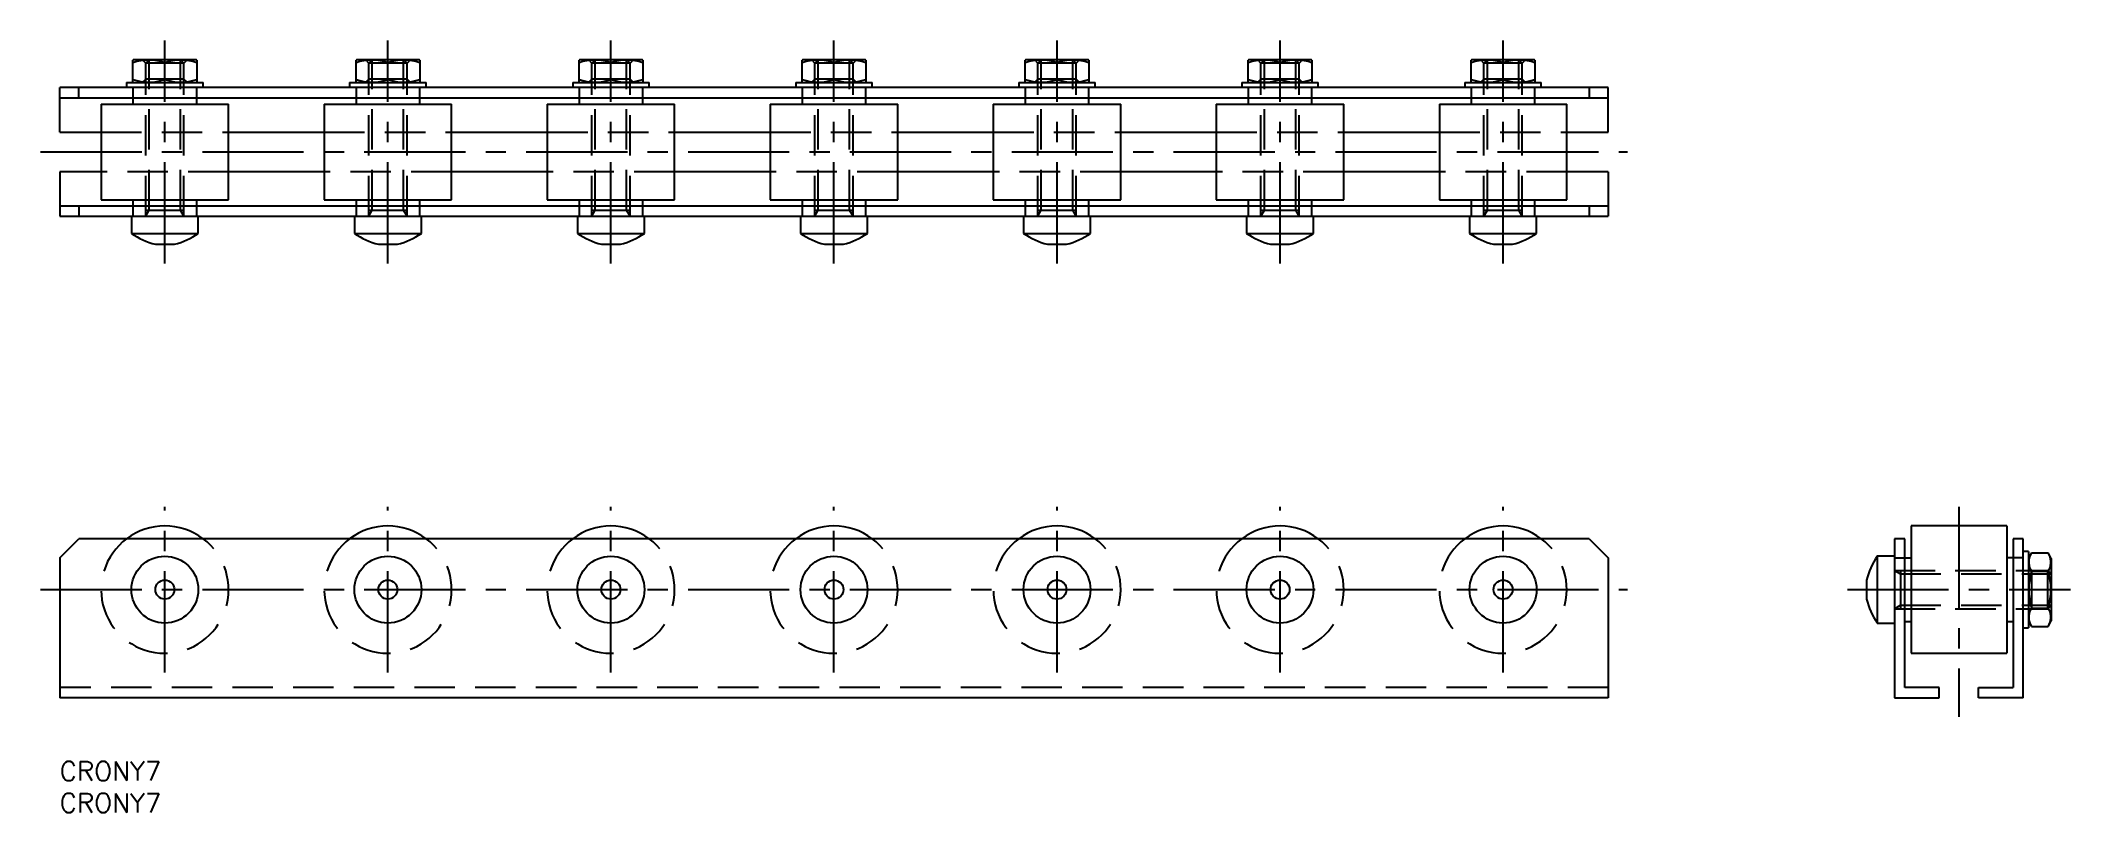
# Model space of a CAD drawing. Extents: x -3 to 316, y -8 to 113.
import ezdxf

# ---------------------------------------------------------------- set-up
doc = ezdxf.new("R2010")
doc.units = 0
doc.header["$LTSCALE"] = 0.5
doc.linetypes.add('CENTER', pattern=[50.8, 31.75, -6.35, 6.35, -6.35])
doc.linetypes.add('DASHED', pattern=[19.05, 12.7, -6.35])
for name, color, linetype in [('MSM_CENTER', 1, 'CENTER'), ('MSM_CONTINUOUS', 7, 'CONTINUOUS'), ('MSM_DASHED', 4, 'DASHED'), ('MSM_PART_NUMBER', 7, 'CONTINUOUS')]:
    doc.layers.add(name, color=color, linetype=linetype)
doc.styles.get("Standard").update_dxf_attribs({"font": 'txt.shx', "height": 3, "bigfont": 'bigfont.shx'})

# ---------------------------------------------------------------- blocks, each defined once
blk = doc.blocks.new('*U28')
at = {"layer": 'MSM_PART_NUMBER'}
blk.add_text('CRONY7', height=3, dxfattribs=at).set_placement((0, -3))
blk = doc.blocks.new('*U29')
at = {"layer": 'MSM_PART_NUMBER'}
blk.add_text('CRONY7', height=3, dxfattribs=at).set_placement((0, -8))

msp = doc.modelspace()

# ---------------------------------------------------------------- linework, layer by layer
at = {"layer": 'MSM_CENTER'}
for p, q in [((16.5, 78.24), (16.5, 113.24)), ((51.5, 78.24), (51.5, 113.24)), ((86.5, 78.24), (86.5, 113.24)), ((121.5, 78.24), (121.5, 113.24)), ((156.5, 78.24), (156.5, 113.24)), ((191.5, 78.24), (191.5, 113.24)), ((226.5, 78.24), (226.5, 113.24)), ((-3, 95.74), (246, 95.74)), ((16.5, 14), (16.5, 40)), ((51.5, 14), (51.5, 40)), ((86.5, 14), (86.5, 40)), ((121.5, 14), (121.5, 40)), ((156.5, 14), (156.5, 40)), ((191.5, 14), (191.5, 40)), ((226.5, 14), (226.5, 40)), ((298.03, 40), (298.03, 7)), ((-3, 27), (246, 27)), ((280.53, 27), (315.53, 27))]:
    msp.add_line(p, q, dxfattribs=at)
at = {"layer": 'MSM_CONTINUOUS'}
for p, q in [((11.6, 110.24), (11.5, 110.18)), ((11.5, 106.7), (11.5, 110.18)), ((11.6, 110.24), (21.4, 110.24)), ((16.5, 107.14), (16.5, 109.73)), ((21.5, 110.18), (21.4, 110.24)), ((21.5, 110.18), (21.5, 106.7)), ((46.6, 110.24), (46.5, 110.18)), ((46.5, 106.7), (46.5, 110.18)), ((46.6, 110.24), (56.4, 110.24)), ((51.5, 107.14), (51.5, 109.73)), ((56.5, 110.18), (56.4, 110.24)), ((56.5, 110.18), (56.5, 106.7)), ((81.6, 110.24), (81.5, 110.18)), ((81.5, 106.7), (81.5, 110.18)), ((81.6, 110.24), (91.4, 110.24)), ((86.5, 107.14), (86.5, 109.73)), ((91.5, 110.18), (91.4, 110.24)), ((91.5, 110.18), (91.5, 106.7)), ((116.6, 110.24), (116.5, 110.18)), ((116.5, 106.7), (116.5, 110.18)), ((116.6, 110.24), (126.4, 110.24)), ((121.5, 107.14), (121.5, 109.73)), ((126.5, 110.18), (126.4, 110.24)), ((126.5, 110.18), (126.5, 106.7)), ((151.6, 110.24), (151.5, 110.18)), ((151.5, 106.7), (151.5, 110.18)), ((151.6, 110.24), (161.4, 110.24)), ((156.5, 107.14), (156.5, 109.73)), ((161.5, 110.18), (161.4, 110.24)), ((161.5, 110.18), (161.5, 106.7)), ((186.6, 110.24), (186.5, 110.18)), ((186.5, 106.7), (186.5, 110.18)), ((186.6, 110.24), (196.4, 110.24)), ((191.5, 107.14), (191.5, 109.73)), ((196.5, 110.18), (196.4, 110.24)), ((196.5, 110.18), (196.5, 106.7)), ((221.6, 110.24), (221.5, 110.18)), ((221.5, 106.7), (221.5, 110.18)), ((221.6, 110.24), (231.4, 110.24)), ((226.5, 107.14), (226.5, 109.73)), ((231.5, 110.18), (231.4, 110.24)), ((231.5, 110.18), (231.5, 106.7)), ((0, 98.84), (0, 105.84)), ((243, 105.84), (0, 105.84)), ((3, 104.24), (3, 105.84)), ((10.5, 106.64), (10.5, 105.84)), ((10.5, 106.64), (22.5, 106.64)), ((11.5, 106.7), (11.6, 106.64)), ((21.4, 106.64), (21.5, 106.7)), ((22.5, 105.84), (22.5, 106.64)), ((45.5, 106.64), (45.5, 105.84)), ((45.5, 106.64), (57.5, 106.64)), ((46.5, 106.7), (46.6, 106.64)), ((56.4, 106.64), (56.5, 106.7)), ((57.5, 105.84), (57.5, 106.64)), ((80.5, 106.64), (80.5, 105.84)), ((80.5, 106.64), (92.5, 106.64)), ((81.5, 106.7), (81.6, 106.64)), ((91.4, 106.64), (91.5, 106.7)), ((92.5, 105.84), (92.5, 106.64)), ((115.5, 106.64), (115.5, 105.84)), ((115.5, 106.64), (127.5, 106.64)), ((116.5, 106.7), (116.6, 106.64)), ((126.4, 106.64), (126.5, 106.7)), ((127.5, 105.84), (127.5, 106.64)), ((150.5, 106.64), (150.5, 105.84)), ((150.5, 106.64), (162.5, 106.64)), ((151.5, 106.7), (151.6, 106.64)), ((161.4, 106.64), (161.5, 106.7)), ((162.5, 105.84), (162.5, 106.64)), ((185.5, 106.64), (185.5, 105.84)), ((185.5, 106.64), (197.5, 106.64)), ((186.5, 106.7), (186.6, 106.64)), ((196.4, 106.64), (196.5, 106.7)), ((197.5, 105.84), (197.5, 106.64)), ((220.5, 106.64), (220.5, 105.84)), ((220.5, 106.64), (232.5, 106.64)), ((221.5, 106.7), (221.6, 106.64)), ((231.4, 106.64), (231.5, 106.7)), ((232.5, 105.84), (232.5, 106.64)), ((240, 105.84), (240, 104.24)), ((243, 98.84), (243, 105.84)), ((0, 104.24), (243, 104.24)), ((6.5, 103.24), (6.5, 88.24)), ((6.5, 103.24), (26.5, 103.24)), ((11.5, 104.24), (11.5, 103.24)), ((21.5, 103.24), (21.5, 104.24)), ((26.5, 88.24), (26.5, 103.24)), ((41.5, 103.24), (41.5, 88.24)), ((41.5, 103.24), (61.5, 103.24)), ((46.5, 104.24), (46.5, 103.24)), ((56.5, 103.24), (56.5, 104.24)), ((61.5, 88.24), (61.5, 103.24)), ((76.5, 103.24), (76.5, 88.24)), ((76.5, 103.24), (96.5, 103.24)), ((81.5, 104.24), (81.5, 103.24)), ((91.5, 103.24), (91.5, 104.24)), ((96.5, 88.24), (96.5, 103.24)), ((111.5, 103.24), (111.5, 88.24)), ((111.5, 103.24), (131.5, 103.24)), ((116.5, 104.24), (116.5, 103.24)), ((126.5, 103.24), (126.5, 104.24)), ((131.5, 88.24), (131.5, 103.24)), ((146.5, 103.24), (146.5, 88.24)), ((146.5, 103.24), (166.5, 103.24)), ((151.5, 104.24), (151.5, 103.24)), ((161.5, 103.24), (161.5, 104.24)), ((166.5, 88.24), (166.5, 103.24)), ((181.5, 103.24), (181.5, 88.24)), ((181.5, 103.24), (201.5, 103.24)), ((186.5, 104.24), (186.5, 103.24)), ((196.5, 103.24), (196.5, 104.24)), ((201.5, 88.24), (201.5, 103.24)), ((216.5, 103.24), (216.5, 88.24)), ((216.5, 103.24), (236.5, 103.24)), ((221.5, 104.24), (221.5, 103.24)), ((231.5, 103.24), (231.5, 104.24)), ((236.5, 88.24), (236.5, 103.24)), ((0, 98.84), (6.5, 98.84)), ((26.5, 98.84), (41.5, 98.84)), ((61.5, 98.84), (76.5, 98.84)), ((96.5, 98.84), (111.5, 98.84)), ((131.5, 98.84), (146.5, 98.84)), ((166.5, 98.84), (181.5, 98.84)), ((201.5, 98.84), (216.5, 98.84)), ((236.5, 98.84), (243, 98.84)), ((0, 92.64), (0, 85.64)), ((6.5, 92.64), (0, 92.64)), ((41.5, 92.64), (26.5, 92.64)), ((76.5, 92.64), (61.5, 92.64)), ((111.5, 92.64), (96.5, 92.64)), ((146.5, 92.64), (131.5, 92.64)), ((181.5, 92.64), (166.5, 92.64)), ((216.5, 92.64), (201.5, 92.64)), ((243, 92.64), (236.5, 92.64)), ((243, 92.64), (243, 85.64)), ((243, 87.24), (0, 87.24)), ((3, 87.24), (3, 85.64)), ((6.5, 88.24), (26.5, 88.24)), ((11.5, 88.24), (11.5, 87.24)), ((21.5, 87.24), (21.5, 88.24)), ((41.5, 88.24), (61.5, 88.24)), ((46.5, 88.24), (46.5, 87.24)), ((56.5, 87.24), (56.5, 88.24)), ((76.5, 88.24), (96.5, 88.24)), ((81.5, 88.24), (81.5, 87.24)), ((91.5, 87.24), (91.5, 88.24)), ((111.5, 88.24), (131.5, 88.24)), ((116.5, 88.24), (116.5, 87.24)), ((126.5, 87.24), (126.5, 88.24)), ((146.5, 88.24), (166.5, 88.24)), ((151.5, 88.24), (151.5, 87.24)), ((161.5, 87.24), (161.5, 88.24)), ((181.5, 88.24), (201.5, 88.24)), ((186.5, 88.24), (186.5, 87.24)), ((196.5, 87.24), (196.5, 88.24)), ((216.5, 88.24), (236.5, 88.24)), ((221.5, 88.24), (221.5, 87.24)), ((231.5, 87.24), (231.5, 88.24)), ((240, 87.24), (240, 85.64)), ((0, 85.64), (243, 85.64)), ((11.25, 85.64), (11.25, 82.93)), ((11.25, 82.93), (21.75, 82.93)), ((21.75, 82.93), (21.75, 85.64)), ((46.25, 85.64), (46.25, 82.93)), ((46.25, 82.93), (56.75, 82.93)), ((56.75, 82.93), (56.75, 85.64)), ((81.25, 85.64), (81.25, 82.93)), ((81.25, 82.93), (91.75, 82.93)), ((91.75, 82.93), (91.75, 85.64)), ((116.25, 85.64), (116.25, 82.93)), ((116.25, 82.93), (126.75, 82.93)), ((126.75, 82.93), (126.75, 85.64)), ((151.25, 85.64), (151.25, 82.93)), ((151.25, 82.93), (161.75, 82.93)), ((161.75, 82.93), (161.75, 85.64)), ((186.25, 85.64), (186.25, 82.93)), ((186.25, 82.93), (196.75, 82.93)), ((196.75, 82.93), (196.75, 85.64)), ((221.25, 85.64), (221.25, 82.93)), ((221.25, 82.93), (231.75, 82.93)), ((231.75, 82.93), (231.75, 85.64)), ((15.01, 81.24), (17.99, 81.24)), ((50.01, 81.24), (52.99, 81.24)), ((85.01, 81.24), (87.99, 81.24)), ((120.01, 81.24), (122.99, 81.24)), ((155.01, 81.24), (157.99, 81.24)), ((190.01, 81.24), (192.99, 81.24)), ((225.01, 81.24), (227.99, 81.24)), ((290.53, 37), (290.53, 17)), ((305.53, 37), (290.53, 37)), ((305.53, 37), (305.53, 17)), ((0, 32), (3, 35)), ((0, 32), (0, 10)), ((240, 35), (3, 35)), ((240, 35), (243, 32)), ((243, 32), (243, 10)), ((285.22, 32.25), (285.22, 21.75)), ((287.93, 32.25), (285.22, 32.25)), ((289.53, 35), (287.93, 35)), ((287.93, 35), (287.93, 10)), ((287.93, 32), (290.53, 32)), ((289.53, 11.6), (289.53, 35)), ((308.13, 32), (305.53, 32)), ((306.53, 35), (306.53, 11.6)), ((308.13, 35), (306.53, 35)), ((308.13, 10), (308.13, 35)), ((308.93, 33), (308.13, 33)), ((308.93, 33), (308.93, 21)), ((309.43, 32.77), (308.93, 31.9)), ((309.43, 32.77), (312.02, 32.77)), ((312.53, 31.9), (312.02, 32.77)), ((312.53, 31.9), (312.53, 22.1)), ((309.43, 29.89), (312.02, 29.89)), ((283.53, 28.49), (283.53, 25.51)), ((309.43, 24.11), (312.02, 24.11)), ((285.22, 21.75), (287.93, 21.75)), ((289.53, 22), (290.53, 22)), ((305.53, 22), (306.53, 22)), ((308.13, 21), (308.93, 21)), ((308.93, 22.1), (309.43, 21.23)), ((309.43, 21.23), (312.02, 21.23)), ((312.02, 21.23), (312.53, 22.1)), ((290.53, 17), (305.53, 17)), ((243, 10), (0, 10)), ((287.93, 10), (294.93, 10)), ((294.93, 11.6), (289.53, 11.6)), ((294.93, 10), (294.93, 11.6)), ((301.13, 11.6), (306.53, 11.6)), ((301.13, 10), (301.13, 11.6)), ((308.13, 10), (301.13, 10))]:
    msp.add_line(p, q, dxfattribs=at)
for centre, radius in [((16.5, 27), 5.25), ((51.5, 27), 5.25), ((86.5, 27), 5.25), ((121.5, 27), 5.25), ((156.5, 27), 5.25), ((191.5, 27), 5.25), ((226.5, 27), 5.25), ((16.5, 27), 1.49), ((51.5, 27), 1.49), ((86.5, 27), 1.49), ((121.5, 27), 1.49), ((156.5, 27), 1.49), ((191.5, 27), 1.49), ((226.5, 27), 1.49)]:
    msp.add_circle(centre, radius, dxfattribs=at)
for centre, radius, start, end in [((14, 102.81), 7.37, 70.1592, 109.8408), ((19, 102.81), 7.37, 70.1592, 109.8408), ((49, 102.81), 7.37, 70.1592, 109.8408), ((54, 102.81), 7.37, 70.1592, 109.8408), ((84, 102.81), 7.37, 70.1592, 109.8408), ((89, 102.81), 7.37, 70.1592, 109.8408), ((119, 102.81), 7.37, 70.1592, 109.8408), ((124, 102.81), 7.37, 70.1592, 109.8408), ((154, 102.81), 7.37, 70.1592, 109.8408), ((159, 102.81), 7.37, 70.1592, 109.8408), ((189, 102.81), 7.37, 70.1592, 109.8408), ((194, 102.81), 7.37, 70.1592, 109.8408), ((224, 102.81), 7.37, 70.1592, 109.8408), ((229, 102.81), 7.37, 70.1592, 109.8408), ((14, 114.07), 7.37, 250.1592, 289.8408), ((19, 114.07), 7.37, 250.1592, 289.8408), ((49, 114.07), 7.37, 250.1592, 289.8408), ((54, 114.07), 7.37, 250.1592, 289.8408), ((84, 114.07), 7.37, 250.1592, 289.8408), ((89, 114.07), 7.37, 250.1592, 289.8408), ((119, 114.07), 7.37, 250.1592, 289.8408), ((124, 114.07), 7.37, 250.1592, 289.8408), ((154, 114.07), 7.37, 250.1592, 289.8408), ((159, 114.07), 7.37, 250.1592, 289.8408), ((189, 114.07), 7.37, 250.1592, 289.8408), ((194, 114.07), 7.37, 250.1592, 289.8408), ((224, 114.07), 7.37, 250.1592, 289.8408), ((229, 114.07), 7.37, 250.1592, 289.8408), ((18.04, 92.97), 12.12, 235.9445, 255.5214), ((14.96, 92.97), 12.12, 284.4786, 304.0555), ((53.04, 92.97), 12.12, 235.9445, 255.5214), ((49.96, 92.97), 12.12, 284.4786, 304.0555), ((88.04, 92.97), 12.12, 235.9445, 255.5214), ((84.96, 92.97), 12.12, 284.4786, 304.0555), ((123.04, 92.97), 12.12, 235.9445, 255.5214), ((119.96, 92.97), 12.12, 284.4786, 304.0555), ((158.04, 92.97), 12.12, 235.9445, 255.5214), ((154.96, 92.97), 12.12, 284.4786, 304.0555), ((193.04, 92.97), 12.12, 235.9445, 255.5214), ((189.96, 92.97), 12.12, 284.4786, 304.0555), ((228.04, 92.97), 12.12, 235.9445, 255.5214), ((224.96, 92.97), 12.12, 284.4786, 304.0555), ((16.5, 27), 10, 53.1301, 126.8699), ((51.5, 27), 10, 53.1301, 126.8699), ((86.5, 27), 10, 53.1301, 126.8699), ((121.5, 27), 10, 53.1301, 126.8699), ((156.5, 27), 10, 53.1301, 126.8699), ((191.5, 27), 10, 53.1301, 126.8699), ((226.5, 27), 10, 53.1301, 126.8699), ((295.26, 25.46), 12.12, 145.9445, 165.5214), ((311.54, 31.33), 2.56, 154.3574, 214.3573), ((309.91, 31.33), 2.56, 325.6427, 25.6426), ((318.59, 27), 9.61, 162.5124, 197.4876), ((302.86, 27), 9.61, 342.5124, 17.4876), ((295.26, 28.54), 12.12, 194.4786, 214.0555), ((311.54, 22.67), 2.56, 145.6427, 205.6426), ((309.91, 22.67), 2.56, 334.3574, 34.3573)]:
    msp.add_arc(centre, radius, start, end, dxfattribs=at)
at = {"layer": 'MSM_DASHED'}
for p, q in [((12.96, 110.24), (13.5, 109.7)), ((14.04, 110.24), (13.5, 109.7)), ((19.5, 109.7), (13.5, 109.7)), ((13.5, 85.64), (13.5, 109.7)), ((14.04, 86.58), (14.04, 110.24)), ((18.96, 110.24), (19.5, 109.7)), ((18.96, 86.58), (18.96, 110.24)), ((20.04, 110.24), (19.5, 109.7)), ((19.5, 85.64), (19.5, 109.7)), ((47.96, 110.24), (48.5, 109.7)), ((49.04, 110.24), (48.5, 109.7)), ((54.5, 109.7), (48.5, 109.7)), ((48.5, 85.64), (48.5, 109.7)), ((49.04, 86.58), (49.04, 110.24)), ((53.96, 110.24), (54.5, 109.7)), ((53.96, 86.58), (53.96, 110.24)), ((55.04, 110.24), (54.5, 109.7)), ((54.5, 85.64), (54.5, 109.7)), ((82.96, 110.24), (83.5, 109.7)), ((84.04, 110.24), (83.5, 109.7)), ((89.5, 109.7), (83.5, 109.7)), ((83.5, 85.64), (83.5, 109.7)), ((84.04, 86.58), (84.04, 110.24)), ((88.96, 110.24), (89.5, 109.7)), ((88.96, 86.58), (88.96, 110.24)), ((90.04, 110.24), (89.5, 109.7)), ((89.5, 85.64), (89.5, 109.7)), ((117.96, 110.24), (118.5, 109.7)), ((119.04, 110.24), (118.5, 109.7)), ((124.5, 109.7), (118.5, 109.7)), ((118.5, 85.64), (118.5, 109.7)), ((119.04, 86.58), (119.04, 110.24)), ((123.96, 110.24), (124.5, 109.7)), ((123.96, 86.58), (123.96, 110.24)), ((125.04, 110.24), (124.5, 109.7)), ((124.5, 85.64), (124.5, 109.7)), ((152.96, 110.24), (153.5, 109.7)), ((154.04, 110.24), (153.5, 109.7)), ((159.5, 109.7), (153.5, 109.7)), ((153.5, 85.64), (153.5, 109.7)), ((154.04, 86.58), (154.04, 110.24)), ((158.96, 110.24), (159.5, 109.7)), ((158.96, 86.58), (158.96, 110.24)), ((160.04, 110.24), (159.5, 109.7)), ((159.5, 85.64), (159.5, 109.7)), ((187.96, 110.24), (188.5, 109.7)), ((189.04, 110.24), (188.5, 109.7)), ((194.5, 109.7), (188.5, 109.7)), ((188.5, 85.64), (188.5, 109.7)), ((189.04, 86.58), (189.04, 110.24)), ((193.96, 110.24), (194.5, 109.7)), ((193.96, 86.58), (193.96, 110.24)), ((195.04, 110.24), (194.5, 109.7)), ((194.5, 85.64), (194.5, 109.7)), ((222.96, 110.24), (223.5, 109.7)), ((224.04, 110.24), (223.5, 109.7)), ((229.5, 109.7), (223.5, 109.7)), ((223.5, 85.64), (223.5, 109.7)), ((224.04, 86.58), (224.04, 110.24)), ((228.96, 110.24), (229.5, 109.7)), ((228.96, 86.58), (228.96, 110.24)), ((230.04, 110.24), (229.5, 109.7)), ((229.5, 85.64), (229.5, 109.7)), ((11.5, 105.84), (11.5, 104.24)), ((12.96, 106.64), (13.5, 107.18)), ((19.5, 107.18), (13.5, 107.18)), ((20.04, 106.64), (19.5, 107.18)), ((21.5, 104.24), (21.5, 105.84)), ((46.5, 105.84), (46.5, 104.24)), ((47.96, 106.64), (48.5, 107.18)), ((54.5, 107.18), (48.5, 107.18)), ((55.04, 106.64), (54.5, 107.18)), ((56.5, 104.24), (56.5, 105.84)), ((81.5, 105.84), (81.5, 104.24)), ((82.96, 106.64), (83.5, 107.18)), ((89.5, 107.18), (83.5, 107.18)), ((90.04, 106.64), (89.5, 107.18)), ((91.5, 104.24), (91.5, 105.84)), ((116.5, 105.84), (116.5, 104.24)), ((117.96, 106.64), (118.5, 107.18)), ((124.5, 107.18), (118.5, 107.18)), ((125.04, 106.64), (124.5, 107.18)), ((126.5, 104.24), (126.5, 105.84)), ((151.5, 105.84), (151.5, 104.24)), ((152.96, 106.64), (153.5, 107.18)), ((159.5, 107.18), (153.5, 107.18)), ((160.04, 106.64), (159.5, 107.18)), ((161.5, 104.24), (161.5, 105.84)), ((186.5, 105.84), (186.5, 104.24)), ((187.96, 106.64), (188.5, 107.18)), ((194.5, 107.18), (188.5, 107.18)), ((195.04, 106.64), (194.5, 107.18)), ((196.5, 104.24), (196.5, 105.84)), ((221.5, 105.84), (221.5, 104.24)), ((222.96, 106.64), (223.5, 107.18)), ((229.5, 107.18), (223.5, 107.18)), ((230.04, 106.64), (229.5, 107.18)), ((231.5, 104.24), (231.5, 105.84)), ((6.5, 98.84), (26.5, 98.84)), ((41.5, 98.84), (61.5, 98.84)), ((76.5, 98.84), (96.5, 98.84)), ((111.5, 98.84), (131.5, 98.84)), ((146.5, 98.84), (166.5, 98.84)), ((181.5, 98.84), (201.5, 98.84)), ((216.5, 98.84), (236.5, 98.84)), ((26.5, 92.64), (6.5, 92.64)), ((61.5, 92.64), (41.5, 92.64)), ((96.5, 92.64), (76.5, 92.64)), ((131.5, 92.64), (111.5, 92.64)), ((166.5, 92.64), (146.5, 92.64)), ((201.5, 92.64), (181.5, 92.64)), ((236.5, 92.64), (216.5, 92.64)), ((11.5, 87.24), (11.5, 85.64)), ((13.5, 86.58), (19.5, 86.58)), ((13.5, 85.64), (14.04, 86.58)), ((19.5, 85.64), (18.96, 86.58)), ((21.5, 85.64), (21.5, 87.24)), ((46.5, 87.24), (46.5, 85.64)), ((48.5, 86.58), (54.5, 86.58)), ((48.5, 85.64), (49.04, 86.58)), ((54.5, 85.64), (53.96, 86.58)), ((56.5, 85.64), (56.5, 87.24)), ((81.5, 87.24), (81.5, 85.64)), ((83.5, 86.58), (89.5, 86.58)), ((83.5, 85.64), (84.04, 86.58)), ((89.5, 85.64), (88.96, 86.58)), ((91.5, 85.64), (91.5, 87.24)), ((116.5, 87.24), (116.5, 85.64)), ((118.5, 86.58), (124.5, 86.58)), ((118.5, 85.64), (119.04, 86.58)), ((124.5, 85.64), (123.96, 86.58)), ((126.5, 85.64), (126.5, 87.24)), ((151.5, 87.24), (151.5, 85.64)), ((153.5, 86.58), (159.5, 86.58)), ((153.5, 85.64), (154.04, 86.58)), ((159.5, 85.64), (158.96, 86.58)), ((161.5, 85.64), (161.5, 87.24)), ((186.5, 87.24), (186.5, 85.64)), ((188.5, 86.58), (194.5, 86.58)), ((188.5, 85.64), (189.04, 86.58)), ((194.5, 85.64), (193.96, 86.58)), ((196.5, 85.64), (196.5, 87.24)), ((221.5, 87.24), (221.5, 85.64)), ((223.5, 86.58), (229.5, 86.58)), ((223.5, 85.64), (224.04, 86.58)), ((229.5, 85.64), (228.96, 86.58)), ((231.5, 85.64), (231.5, 87.24)), ((287.93, 30), (311.99, 30)), ((287.93, 30), (288.86, 29.46)), ((288.86, 30), (288.86, 24)), ((288.86, 29.46), (312.53, 29.46)), ((308.93, 30.54), (309.47, 30)), ((309.47, 24), (309.47, 30)), ((312.53, 30.54), (311.99, 30)), ((311.99, 24), (311.99, 30)), ((312.53, 29.46), (311.99, 30)), ((287.93, 24), (288.86, 24.54)), ((287.93, 24), (311.99, 24)), ((288.86, 24.54), (312.53, 24.54)), ((308.93, 23.46), (309.47, 24)), ((312.53, 24.54), (311.99, 24)), ((312.53, 23.46), (311.99, 24)), ((243, 11.6), (0, 11.6))]:
    msp.add_line(p, q, dxfattribs=at)
for centre in [(16.5, 27), (51.5, 27), (86.5, 27), (121.5, 27), (156.5, 27), (191.5, 27), (226.5, 27)]:
    msp.add_arc(centre, 10, 126.8699, 53.1301, dxfattribs=at)

# ---------------------------------------------------------------- block references
at = {"layer": 'MSM_CONTINUOUS'}
for name in ['*U28', '*U29']:
    msp.add_blockref(name, (0, 0), dxfattribs=at)

doc.saveas('drawing.dxf')
